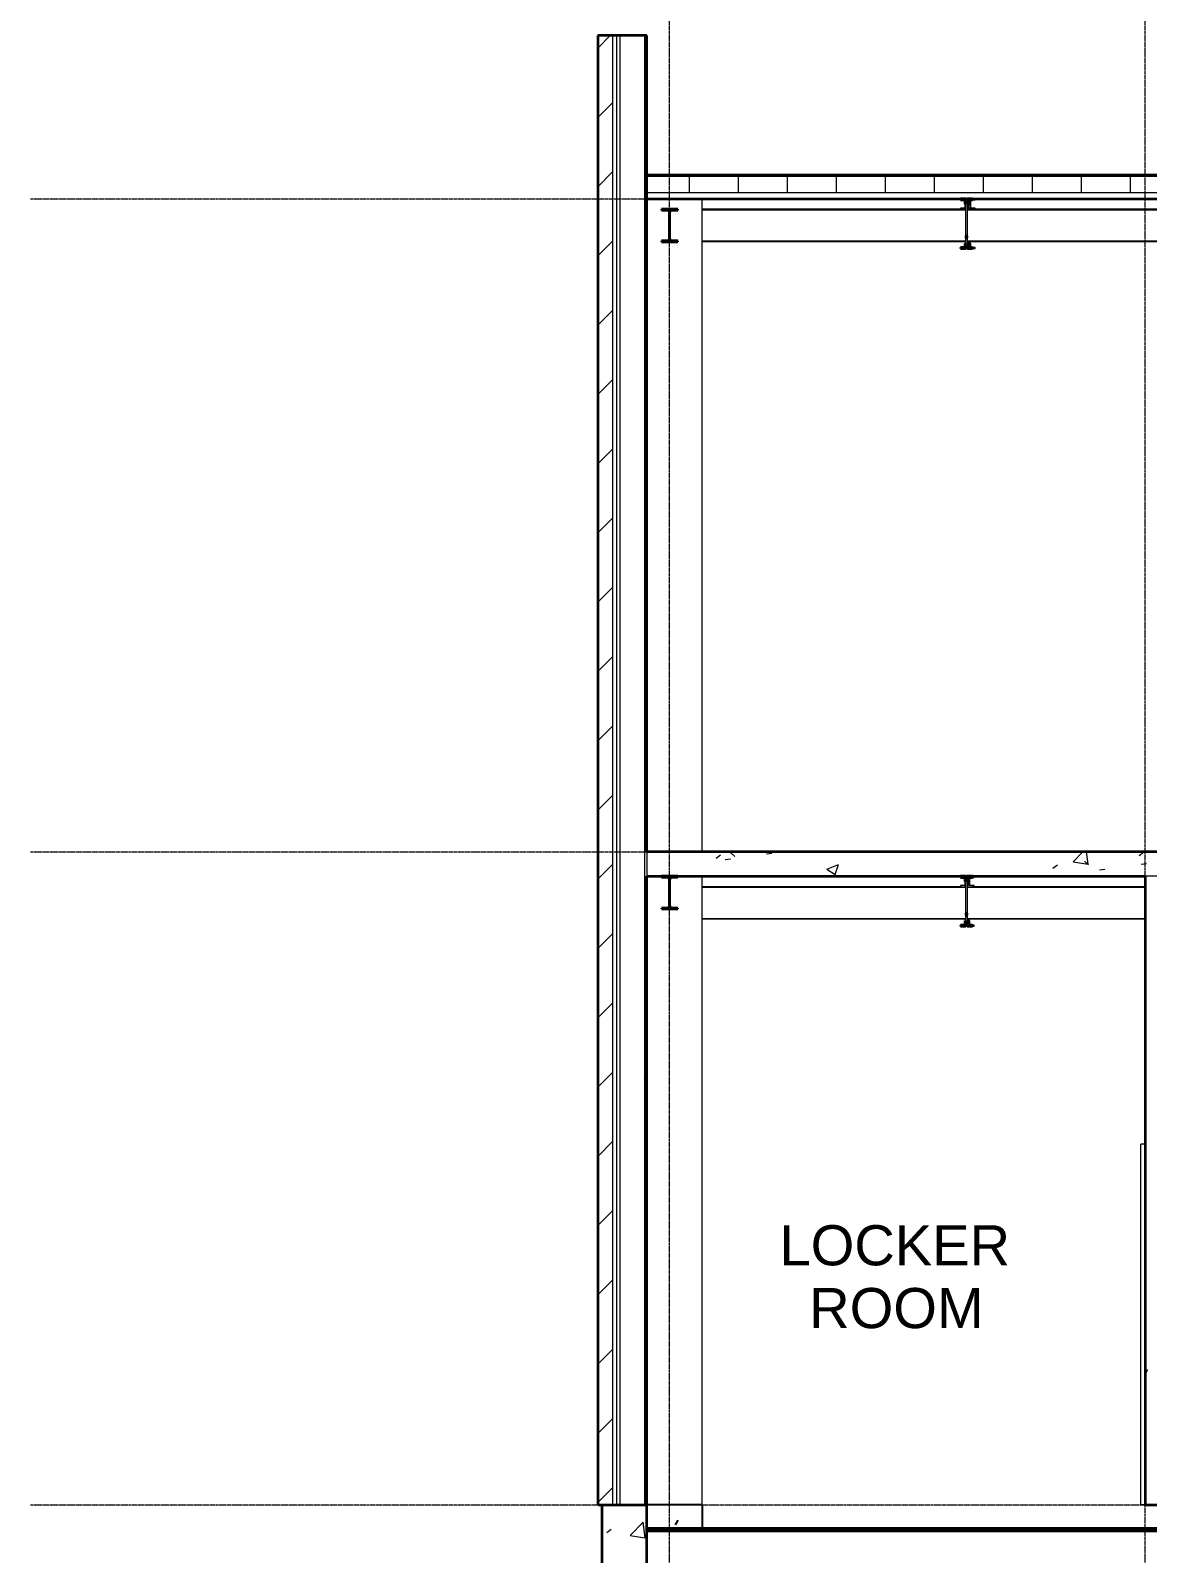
# Model space of a CAD drawing. Header units: millimetres. Extents: x -31954 to 493870, y 99509 to 604061.
# Drawn here: x 380372 to 387215, y 121820 to 131149 of the extents above; entities that cross this region are included whole.
import ezdxf

# ---------------------------------------------------------------- set-up
doc = ezdxf.new("R2010")
doc.units = ezdxf.units.MM
doc.header["$LTSCALE"] = 10
doc.linetypes.add('Center', pattern=[2, 1.25, -0.25, 0.25, -0.25])
for name, color, linetype, lineweight in [('A-ANNOTATIONS', 1, 'Continuous', 9), ('A-COLS', 4, 'Continuous', 9), ('A-DOOR', 1, 'Continuous', 18), ('A-FLOR-LEVL', 6, 'Continuous', 9), ('A-FLOR-OTLN', 6, 'Continuous', 9), ('A-FLOR-PATT', 8, 'Continuous', 35), ('A-HATCH', 9, 'Continuous', 0), ('A-ROOF', 4, 'Continuous', 9), ('A-ROOF-PATT', 8, 'Continuous', 35), ('A-WALL', 2, 'Continuous', 18), ('C-TOPO', 2, 'Continuous', 9), ('S-BEAM-STEEL-SECTION', 4, 'Continuous', 20), ('S-COLUMN-STEEL-SECTION', 4, 'Continuous', 25), ('S-FOUNDATION', 1, 'Continuous', 25), ('S-GRID', 6, 'Center', 9)]:
    doc.layers.add(name, color=color, linetype=linetype, lineweight=lineweight)
doc.styles.get("Standard").update_dxf_attribs({"font": 'arial.ttf', "width": 0.8})

msp = doc.modelspace()

# ---------------------------------------------------------------- hatches: boundary and pattern name
at = {"layer": 'S-BEAM-STEEL-SECTION'}
h = msp.add_hatch(dxfattribs=at)
h.set_pattern_fill('FP_5', color=256, style=0, pattern_type=2)
h.set_pattern_definition([(45, (387709.9411660077, 126842.9731462495), (-247.4873734152916, 247.4873734152916), []), (45, (387709.9411660077, 127217.9731462495), (-247.4873734152916, 247.4873734152916), [])])
h.paths.add_polyline_path([(384236.8228186243, 129854.4731462495), (384336.8228186243, 129854.4731462495), (384336.8228186243, 129859.6731462494), (384300.7728186243, 129859.6731462494), (384292.4289586063, 129863.1292862314), (384288.9728186243, 129871.4731462495), (384288.9728186243, 130037.4731462495), (384292.4289586063, 130045.8170062674), (384300.7728186243, 130049.2731462495), (384336.8228186243, 130049.2731462495), (384336.8228186243, 130054.4731462495), (384236.8228186243, 130054.4731462495), (384236.8228186243, 130049.2731462495), (384272.8728186243, 130049.2731462495), (384281.2166786423, 130045.8170062674), (384284.6728186243, 130037.4731462495), (384284.6728186243, 129871.4731462495), (384281.2166786423, 129863.1292862314), (384272.8728186243, 129859.6731462494), (384236.8228186243, 129859.6731462494)], flags=0)
h = msp.add_hatch(dxfattribs=at)
h.set_pattern_fill('FP_5', color=256, style=0, pattern_type=2)
h.set_pattern_definition([(45, (387709.9411660077, 126906.4731462495), (-247.4873734152916, 247.4873734152916), []), (45, (387709.9411660077, 127281.4731462495), (-247.4873734152916, 247.4873734152916), [])])
h.paths.add_polyline_path([(384336.8228186244, 125767.9731462495), (384336.8228186244, 125773.1731462494), (384300.7728186244, 125773.1731462494), (384292.4289586064, 125776.6292862314), (384288.9728186244, 125784.9731462495), (384288.9728186244, 125950.9731462495), (384292.4289586064, 125959.3170062674), (384300.7728186244, 125962.7731462494), (384336.8228186244, 125962.7731462494), (384336.8228186244, 125967.9731462495), (384236.8228186244, 125967.9731462495), (384236.8228186244, 125962.7731462494), (384272.8728186244, 125962.7731462494), (384281.2166786424, 125959.3170062674), (384284.6728186244, 125950.9731462495), (384284.6728186244, 125784.9731462495), (384281.2166786424, 125776.6292862314), (384272.8728186244, 125773.1731462494), (384236.8228186244, 125773.1731462494), (384236.8228186244, 125767.9731462495)], flags=0)

# ---------------------------------------------------------------- linework, layer by layer
at = {"layer": 'A-COLS'}
for p, q in [((384486.8228186242, 126117.9731462495), (384486.8228186242, 130117.9731462495)), ((384486.8228186242, 122117.9731462495), (384486.8228186242, 125967.9731462495)), ((384486.8228186242, 122117.9731462495), (384146.8228186244, 122117.9731462495))]:
    msp.add_line(p, q, dxfattribs=at)
at = {"layer": 'A-DOOR'}
for p, q in [((387174.5104954747, 122117.9731462495), (387174.5104954747, 124327.9731462495)), ((387199.5104954747, 124327.9731462495), (387174.5104954747, 124327.9731462495)), ((387199.5104954747, 122117.9731462495), (387174.5104954747, 122117.9731462495))]:
    msp.add_line(p, q, dxfattribs=at)
at = {"layer": 'A-FLOR-LEVL', "linetype": 'Center'}
for p, q in [((380371.9449749667, 130117.9731462495), (427657.1800374141, 130117.9731462495)), ((380371.9449749667, 126117.9731462495), (427657.1800374141, 126117.9731462495)), ((380371.9449749667, 122117.9731462495), (427657.1800374141, 122117.9731462495))]:
    msp.add_line(p, q, dxfattribs=at)
at = {"layer": 'A-FLOR-OTLN', "lineweight": 35}
for p, q in [((393456.8228186244, 126117.9731462495), (384146.8228186244, 126117.9731462495)), ((384146.8228186244, 125967.9731462495), (387199.5104954748, 125967.9731462495))]:
    msp.add_line(p, q, dxfattribs=at)
at = {"layer": 'A-FLOR-OTLN'}
msp.add_line((384146.8228186244, 126117.9731462495), (384146.8228186244, 125967.9731462495), dxfattribs=at)
at = {"layer": 'A-FLOR-PATT', "lineweight": 9}
for p, q in [((384572.5141149964, 126079.2408415972), (384599.1136657897, 126099.651394789)), ((384626.7328358422, 126071.5268732839), (384659.9739991543, 126075.9031554567)), ((384662.637348783, 126111.3577258708), (384687.3567833316, 126088.7065373898)), ((384881.078100579, 126105.0120626361), (384914.3192638912, 126109.3883448088)), ((386760.3206131189, 126056.471993145), (386850.6803063223, 126042.4577345426)), ((386760.3211749957, 126056.4719627246), (386819.3316665646, 126117.9731462495)), ((386828.2084401217, 126060.9240269795), (386852.9278746703, 126038.2728384986)), ((386850.6912531522, 126042.4492998361), (386841.9047541709, 126117.9731462495)), ((387163.5803392323, 126094.9957098094), (387190.1798900256, 126115.4062630012)), ((387175.3834171368, 126041.528892072), (387208.624580449, 126045.9051742447)), ((385250.5433400405, 126012.2981870568), (385321.6821685396, 126039.6058248122)), ((385250.5434478758, 126012.2967728782), (385301.0815782988, 125978.2083734826)), ((385301.0744136753, 125978.2287328188), (385321.6755771731, 126039.6245768357)), ((386141.1966180656, 125967.9731462495), (386149.2951511574, 125974.1873692538)), ((386635.8835468546, 126018.8197484289), (386662.4830976479, 126039.2303016207)), ((386921.0381523999, 126008.0437027198), (386954.2793157121, 126012.4199848926))]:
    msp.add_line(p, q, dxfattribs=at)
at = {"layer": 'A-HATCH', "lineweight": 9}
for p, q in [((383846.8228186243, 131040.8721043927), (383923.923860481, 131117.9731462495)), ((383846.8228186243, 130616.6080356808), (383936.8228186243, 130706.6080356808)), ((383846.8228186243, 130192.3439669689), (383936.8228186243, 130282.3439669689)), ((383846.8228186243, 129768.079898257), (383936.8228186243, 129858.079898257)), ((383846.8228186243, 129343.815829545), (383936.8228186243, 129433.815829545)), ((383846.8228186243, 128919.5517608331), (383936.8228186243, 129009.5517608331)), ((383846.8228186243, 128495.2876921212), (383936.8228186243, 128585.2876921212)), ((383846.8228186243, 128071.0236234092), (383936.8228186243, 128161.0236234092)), ((383846.8228186243, 127646.7595546973), (383936.8228186243, 127736.7595546973)), ((384146.8228186243, 127548.0042434453), (384139.1317352727, 127561.3255905755)), ((383846.8228186243, 127222.4954859854), (383936.8228186243, 127312.4954859854)), ((383846.8228186243, 126798.2314172735), (383936.8228186243, 126888.2314172735)), ((383846.8228186243, 126373.9673485615), (383936.8228186243, 126463.9673485615)), ((383846.8228186243, 125949.7032798496), (383936.8228186243, 126039.7032798496)), ((384146.8228186243, 125922.4042434453), (384146.4262870767, 125923.0910562325)), ((383846.8228186243, 125525.4392111377), (383936.8228186243, 125615.4392111377)), ((383846.8228186243, 125101.1751424258), (383936.8228186243, 125191.1751424258)), ((383846.8228186243, 124676.9110737138), (383936.8228186243, 124766.9110737138)), ((384143.2612009298, 124709.3731462495), (384133.8228186244, 124725.7209039436)), ((383846.8228186243, 124252.6470050019), (383936.8228186243, 124342.6470050019)), ((383846.8228186243, 123828.38293629), (383936.8228186243, 123918.38293629)), ((383846.8228186243, 123404.1188675781), (383936.8228186243, 123494.118867578)), ((383846.8228186243, 122979.8547988661), (383936.8228186243, 123069.8547988661)), ((387214.5757003507, 122944.2695432205), (387199.5104954748, 122918.1758429491)), ((383846.8228186243, 122555.5907301542), (383936.8228186243, 122645.5907301542)), ((383846.8228186244, 122131.3266614423), (383936.8228186243, 122221.3266614423)), ((387203.8957352727, 122252.9986293675), (387199.5104954749, 122260.5940875009)), ((383902.6063539679, 121949.0622194149), (383929.2059047612, 121969.4727726067)), ((384046.1574506107, 121929.4962673964), (384125.2924498617, 122011.9713660234)), ((384136.5689901144, 121915.4494058342), (384125.3433671537, 122011.9386020644)), ((384046.1547200053, 121929.4962774981), (384136.5144132088, 121915.4820188957))]:
    msp.add_line(p, q, dxfattribs=at)
at = {"layer": 'A-ROOF', "lineweight": 35}
for p, q in [((422546.8228186243, 130262.9731462495), (384146.8228186244, 130262.9731462495)), ((384146.8228186244, 130117.9731462495), (393456.8228186244, 130117.9731462495))]:
    msp.add_line(p, q, dxfattribs=at)
at = {"layer": 'A-ROOF'}
for p, q in [((384146.8228186244, 130255.9731462495), (422546.8228186243, 130255.9731462495)), ((384146.8228186244, 130155.9731462495), (422546.8228186243, 130155.9731462495))]:
    msp.add_line(p, q, dxfattribs=at)
at = {"layer": 'A-ROOF-PATT', "lineweight": 9}
for p, q in [((384409.9411660077, 130155.9731462495), (384409.9411660077, 130255.9731462495)), ((384709.9411660077, 130155.9731462495), (384709.9411660077, 130255.9731462495)), ((385009.9411660077, 130155.9731462495), (385009.9411660077, 130255.9731462495)), ((385309.9411660077, 130155.9731462495), (385309.9411660077, 130255.9731462495)), ((385609.9411660077, 130155.9731462495), (385609.9411660077, 130255.9731462495)), ((385909.9411660077, 130155.9731462495), (385909.9411660077, 130255.9731462495)), ((386209.9411660077, 130155.9731462495), (386209.9411660077, 130255.9731462495)), ((386509.9411660077, 130155.9731462495), (386509.9411660077, 130255.9731462495)), ((386809.9411660077, 130155.9731462495), (386809.9411660077, 130255.9731462495)), ((387109.9411660077, 130155.9731462495), (387109.9411660077, 130255.9731462495))]:
    msp.add_line(p, q, dxfattribs=at)
at = {"layer": 'A-WALL', "lineweight": 35}
for p, q in [((384146.8228186243, 131117.9731462495), (383846.8228186243, 131117.9731462495)), ((383846.8228186243, 131117.9731462495), (383846.8228186243, 122117.9731462495)), ((384146.8228186243, 126117.9731462495), (384146.8228186243, 131117.9731462495)), ((384146.8228186243, 122117.9731462495), (384146.8228186243, 125967.9731462495)), ((387199.5104954748, 125967.9731462495), (387199.5104954748, 122117.9731462495)), ((383846.8228186243, 122117.9731462495), (384146.8228186243, 122117.9731462495)), ((387199.5104954748, 122117.9731462495), (387323.5104954748, 122117.9731462495))]:
    msp.add_line(p, q, dxfattribs=at)
at = {"layer": 'A-WALL'}
for p, q in [((383936.8228186243, 131117.9731462495), (383936.8228186243, 122117.9731462495)), ((383961.8228186243, 131117.9731462495), (383961.8228186243, 122117.9731462495)), ((383981.8228186243, 131117.9731462495), (383981.8228186243, 122117.9731462495)), ((384133.8228186243, 131117.9731462495), (384133.8228186243, 122117.9731462495)), ((387323.5104954748, 125967.9731462495), (387199.5104954748, 125967.9731462495))]:
    msp.add_line(p, q, dxfattribs=at)
at = {"layer": 'C-TOPO', "lineweight": 70}
msp.add_line((384146.8228186243, 121967.8136190258), (422546.8228186247, 121967.8136190258), dxfattribs=at)
at = {"layer": 'C-TOPO'}
msp.add_line((384146.8228186243, 121967.813616325), (422546.822720207, 121967.813616325), dxfattribs=at)
at = {"layer": 'S-BEAM-STEEL-SECTION', "lineweight": 35}
for p, q in [((386101.3228186243, 130117.9731462495), (386069.3228186243, 130117.9731462495)), ((386069.3228186243, 130117.9731462495), (386069.3228186243, 130111.4731462495)), ((386069.3228186243, 130111.4731462495), (386094.8228186243, 130111.4731462495)), ((386094.8228186243, 130111.4731462495), (386094.8228186243, 130085.9731462495)), ((386094.8228186243, 130085.9731462495), (386101.3228186243, 130085.9731462495)), ((386101.3228186243, 130085.9731462495), (386101.3228186243, 130117.9731462495)), ((386110.8228186243, 130117.9731462495), (386110.8228186243, 130085.9731462495)), ((386142.8228186243, 130117.9731462495), (386110.8228186243, 130117.9731462495)), ((386110.8228186243, 130085.9731462495), (386117.3228186243, 130085.9731462495)), ((386117.3228186243, 130085.9731462495), (386117.3228186243, 130111.4731462495)), ((386117.3228186243, 130111.4731462495), (386142.8228186243, 130111.4731462495)), ((386142.8228186243, 130111.4731462495), (386142.8228186243, 130117.9731462495)), ((384336.8228186243, 130054.4731462495), (384236.8228186243, 130054.4731462495)), ((384236.8228186243, 130054.4731462495), (384236.8228186243, 130049.2731462495)), ((384236.8228186243, 130049.2731462495), (384272.8728186243, 130049.2731462495)), ((384284.6728186243, 130037.4731462495), (384284.6728186243, 129871.4731462495)), ((384288.9728186243, 129871.4731462495), (384288.9728186243, 130037.4731462495)), ((384300.7728186243, 130049.2731462495), (384336.8228186243, 130049.2731462495)), ((384336.8228186243, 130049.2731462495), (384336.8228186243, 130054.4731462495)), ((386110.8228186243, 129892.0177194739), (386101.3228186243, 129892.0177194739)), ((386101.3228186243, 129892.0177194739), (386101.3228186243, 129879.0736228652)), ((386101.3228186243, 129879.0736228652), (386110.8228186243, 129879.0736228652)), ((386110.8228186243, 129879.0736228652), (386110.8228186243, 129892.0177194739)), ((384272.8728186243, 129859.6731462494), (384236.8228186243, 129859.6731462494)), ((384236.8228186243, 129859.6731462494), (384236.8228186243, 129854.4731462495)), ((384236.8228186243, 129854.4731462495), (384336.8228186243, 129854.4731462495)), ((384336.8228186243, 129859.6731462494), (384300.7728186243, 129859.6731462494)), ((384336.8228186243, 129854.4731462495), (384336.8228186243, 129859.6731462494)), ((386094.8228186243, 129819.4731462495), (386069.3228186243, 129819.4731462495)), ((386069.3228186243, 129819.4731462495), (386069.3228186243, 129812.9731462495)), ((386069.3228186243, 129812.9731462495), (386101.3228186243, 129812.9731462495)), ((386101.3228186243, 129844.9731462495), (386094.8228186243, 129844.9731462495)), ((386094.8228186243, 129844.9731462495), (386094.8228186243, 129819.4731462495)), ((386101.3228186243, 129812.9731462495), (386101.3228186243, 129844.9731462495)), ((386117.3228186243, 129844.9731462495), (386110.8228186243, 129844.9731462495)), ((386110.8228186243, 129844.9731462495), (386110.8228186243, 129812.9731462495)), ((386110.8228186243, 129812.9731462495), (386142.8228186243, 129812.9731462495)), ((386117.3228186243, 129819.4731462495), (386117.3228186243, 129844.9731462495)), ((386142.8228186243, 129819.4731462495), (386117.3228186243, 129819.4731462495)), ((386142.8228186243, 129812.9731462495), (386142.8228186243, 129819.4731462495)), ((384336.8228186244, 125967.9731462495), (384236.8228186244, 125967.9731462495)), ((384236.8228186244, 125967.9731462495), (384236.8228186244, 125962.7731462494)), ((384236.8228186244, 125962.7731462494), (384272.8728186244, 125962.7731462494)), ((384284.6728186244, 125950.9731462495), (384284.6728186244, 125784.9731462495)), ((384288.9728186244, 125784.9731462495), (384288.9728186244, 125950.9731462495)), ((384300.7728186244, 125962.7731462494), (384336.8228186244, 125962.7731462494)), ((384336.8228186244, 125962.7731462494), (384336.8228186244, 125967.9731462495)), ((386101.3228186243, 125967.9731462495), (386069.3228186243, 125967.9731462495)), ((386069.3228186243, 125967.9731462495), (386069.3228186243, 125961.4731462495)), ((386069.3228186243, 125961.4731462495), (386094.8228186243, 125961.4731462495)), ((386094.8228186243, 125961.4731462495), (386094.8228186243, 125935.9731462495)), ((386101.3228186243, 125935.9731462495), (386101.3228186243, 125967.9731462495)), ((386110.8228186243, 125967.9731462495), (386110.8228186243, 125935.9731462495)), ((386142.8228186243, 125967.9731462495), (386110.8228186243, 125967.9731462495)), ((386117.3228186243, 125935.9731462495), (386117.3228186243, 125961.4731462495)), ((386117.3228186243, 125961.4731462495), (386142.8228186243, 125961.4731462495)), ((386142.8228186243, 125961.4731462495), (386142.8228186243, 125967.9731462495)), ((386094.8228186243, 125935.9731462495), (386101.3228186243, 125935.9731462495)), ((386110.8228186243, 125935.9731462495), (386117.3228186243, 125935.9731462495)), ((384272.8728186244, 125773.1731462494), (384236.8228186244, 125773.1731462494)), ((384236.8228186244, 125773.1731462494), (384236.8228186244, 125767.9731462495)), ((384236.8228186244, 125767.9731462495), (384336.8228186244, 125767.9731462495)), ((384336.8228186244, 125773.1731462494), (384300.7728186244, 125773.1731462494)), ((384336.8228186244, 125767.9731462495), (384336.8228186244, 125773.1731462494)), ((386101.3228186243, 125694.9731462495), (386094.8228186243, 125694.9731462495)), ((386094.8228186243, 125694.9731462495), (386094.8228186243, 125669.4731462495)), ((386110.8228186243, 125742.0177194739), (386101.3228186243, 125742.0177194739)), ((386101.3228186243, 125742.0177194739), (386101.3228186243, 125729.0736228652)), ((386101.3228186243, 125729.0736228652), (386110.8228186243, 125729.0736228652)), ((386101.3228186243, 125662.9731462495), (386101.3228186243, 125694.9731462495)), ((386110.8228186243, 125729.0736228652), (386110.8228186243, 125742.0177194739)), ((386117.3228186243, 125694.9731462495), (386110.8228186243, 125694.9731462495)), ((386110.8228186243, 125694.9731462495), (386110.8228186243, 125662.9731462495)), ((386117.3228186243, 125669.4731462495), (386117.3228186243, 125694.9731462495)), ((386094.8228186243, 125669.4731462495), (386069.3228186243, 125669.4731462495)), ((386069.3228186243, 125669.4731462495), (386069.3228186243, 125662.9731462495)), ((386069.3228186243, 125662.9731462495), (386101.3228186243, 125662.9731462495)), ((386110.8228186243, 125662.9731462495), (386142.8228186243, 125662.9731462495)), ((386142.8228186243, 125669.4731462495), (386117.3228186243, 125669.4731462495)), ((386142.8228186243, 125662.9731462495), (386142.8228186243, 125669.4731462495))]:
    msp.add_line(p, q, dxfattribs=at)
at = {"layer": 'S-BEAM-STEEL-SECTION'}
for p, q in [((386094.8228186243, 130060.9731462495), (386069.3228186243, 130060.9731462495)), ((386069.3228186243, 130060.9731462495), (386069.3228186243, 130054.4731462495)), ((386094.8228186243, 130085.9731462495), (386094.8228186243, 130060.9731462495)), ((386101.3228186243, 130116.3731462494), (386110.8228186243, 130116.3731462494)), ((386101.3228186243, 129892.0177194739), (386101.3228186243, 130085.9731462495)), ((386110.8228186243, 130085.9731462495), (386110.8228186243, 129892.0177194739)), ((386126.8228186243, 130103.6731462495), (386117.3228186243, 130103.6731462495)), ((386117.3228186243, 130094.1731462495), (386126.8228186243, 130094.1731462495)), ((386126.8228186243, 130090.7231462495), (386117.3228186243, 130090.7231462495)), ((386117.3228186243, 130060.9731462495), (386117.3228186243, 130085.9731462495)), ((386117.3228186243, 130081.2231462495), (386126.8228186243, 130081.2231462495)), ((386142.8228186243, 130060.9731462495), (386117.3228186243, 130060.9731462495)), ((386126.8228186243, 130111.4731462495), (386126.8228186243, 130085.9731462495)), ((386126.8228186243, 130090.7231462495), (386126.8228186243, 130081.2231462495)), ((386126.8228186243, 130085.9731462495), (386133.3228186243, 130085.9731462495)), ((386133.3228186243, 130085.9731462495), (386126.8228186243, 130085.9731462495)), ((386126.8228186243, 130085.9731462495), (386126.8228186243, 130060.9731462495)), ((386133.3228186243, 130085.9731462495), (386133.3228186243, 130111.4731462495)), ((386133.3228186243, 130060.9731462495), (386133.3228186243, 130085.9731462495)), ((386142.8228186243, 130111.4731462495), (386158.8228186243, 130111.4731462495)), ((386142.8228186243, 130054.4731462495), (386142.8228186243, 130060.9731462495)), ((386158.8228186243, 130060.9731462495), (386142.8228186243, 130060.9731462495)), ((386158.8228186243, 130111.4731462495), (386158.8228186243, 130117.9731462495)), ((386158.8228186243, 130054.4731462495), (386158.8228186243, 130060.9731462495)), ((386069.3228186243, 130054.4731462495), (384486.8228186243, 130054.4731462495)), ((386101.3228186243, 130049.2731462495), (384486.8228186243, 130049.2731462495)), ((386069.3228186243, 130054.4731462495), (386101.3228186243, 130054.4731462495)), ((386110.8228186243, 130054.4731462495), (386142.8228186243, 130054.4731462495)), ((387925.3228186243, 130049.2731462495), (386110.8228186243, 130049.2731462495)), ((387893.3228186243, 130054.4731462495), (386142.8228186243, 130054.4731462495)), ((386101.3228186243, 129844.9731462495), (386101.3228186243, 129879.0736228652)), ((386110.8228186243, 129879.0736228652), (386110.8228186243, 129844.9731462495)), ((384486.8228186243, 129859.6731462494), (386101.3228186243, 129859.6731462494)), ((386101.3228186243, 129854.4731462495), (384486.8228186243, 129854.4731462495)), ((386110.8228186243, 129814.5731462495), (386101.3228186243, 129814.5731462495)), ((386101.3228186243, 129812.9731462495), (386110.8228186243, 129812.9731462495)), ((386110.8228186243, 129859.6731462494), (387925.3228186243, 129859.6731462494)), ((387925.3228186243, 129854.4731462495), (386110.8228186243, 129854.4731462495)), ((386117.3228186243, 129854.4731462495), (386117.3228186243, 129844.9731462495)), ((386126.8228186243, 129854.4731462495), (386126.8228186243, 129844.9731462495)), ((386133.3228186243, 129844.9731462495), (386126.8228186243, 129844.9731462495)), ((386126.8228186243, 129844.9731462495), (386126.8228186243, 129819.4731462495)), ((386133.3228186243, 129819.4731462495), (386133.3228186243, 129844.9731462495)), ((386158.8228186243, 129819.4731462495), (386142.8228186243, 129819.4731462495)), ((386142.8228186243, 129812.9731462495), (386158.8228186243, 129812.9731462495)), ((386158.8228186243, 129812.9731462495), (386158.8228186243, 129819.4731462495)), ((386101.3228186243, 125966.3731462494), (386110.8228186243, 125966.3731462494)), ((386120.3228186243, 125953.6731462495), (386117.3228186243, 125953.6731462495)), ((386120.3228186243, 125961.4731462495), (386120.3228186243, 125935.9731462495)), ((386126.8228186243, 125935.9731462495), (386126.8228186243, 125961.4731462495)), ((386142.8228186243, 125961.4731462495), (386152.3228186243, 125961.4731462495)), ((386152.3228186243, 125961.4731462495), (386152.3228186243, 125967.9731462495)), ((386069.3228186243, 125904.4731462495), (384486.8228186243, 125904.4731462495)), ((386101.3228186243, 125899.2731462494), (384486.8228186243, 125899.2731462494)), ((386094.8228186243, 125910.9731462495), (386069.3228186243, 125910.9731462495)), ((386069.3228186243, 125910.9731462495), (386069.3228186243, 125904.4731462495)), ((386069.3228186243, 125904.4731462495), (386101.3228186243, 125904.4731462495)), ((386094.8228186243, 125935.9731462495), (386094.8228186243, 125910.9731462495)), ((386101.3228186243, 125742.0177194739), (386101.3228186243, 125935.9731462495)), ((386110.8228186243, 125935.9731462495), (386110.8228186243, 125742.0177194739)), ((386110.8228186243, 125904.4731462495), (386142.8228186243, 125904.4731462495)), ((387199.5104954747, 125899.2731462494), (386110.8228186243, 125899.2731462494)), ((386117.3228186243, 125944.1731462495), (386120.3228186243, 125944.1731462495)), ((386120.3228186243, 125940.7231462495), (386117.3228186243, 125940.7231462495)), ((386117.3228186243, 125910.9731462495), (386117.3228186243, 125935.9731462495)), ((386117.3228186243, 125931.2231462495), (386120.3228186243, 125931.2231462495)), ((386142.8228186243, 125910.9731462495), (386117.3228186243, 125910.9731462495)), ((386120.3228186243, 125940.7231462495), (386120.3228186243, 125931.2231462495)), ((386120.3228186243, 125935.9731462495), (386126.8228186243, 125935.9731462495)), ((386126.8228186243, 125935.9731462495), (386120.3228186243, 125935.9731462495)), ((386120.3228186243, 125935.9731462495), (386120.3228186243, 125910.9731462495)), ((386126.8228186243, 125910.9731462495), (386126.8228186243, 125935.9731462495)), ((386152.3228186243, 125910.9731462495), (386142.8228186243, 125910.9731462495)), ((386142.8228186243, 125904.4731462495), (386142.8228186243, 125910.9731462495)), ((387199.5104954747, 125904.4731462495), (386142.8228186243, 125904.4731462495)), ((386152.3228186243, 125904.4731462495), (386152.3228186243, 125910.9731462495)), ((384486.8228186243, 125709.6731462494), (386101.3228186243, 125709.6731462494)), ((386101.3228186243, 125704.4731462495), (384486.8228186243, 125704.4731462495)), ((386101.3228186243, 125694.9731462495), (386101.3228186243, 125729.0736228652)), ((386110.8228186243, 125729.0736228652), (386110.8228186243, 125694.9731462495)), ((386110.8228186243, 125709.6731462494), (387199.5104954747, 125709.6731462494)), ((387199.5104954747, 125704.4731462495), (386110.8228186243, 125704.4731462495)), ((386120.3228186243, 125704.4731462495), (386120.3228186243, 125694.9731462495)), ((386126.8228186243, 125694.9731462495), (386120.3228186243, 125694.9731462495)), ((386120.3228186243, 125694.9731462495), (386120.3228186243, 125669.4731462495)), ((386126.8228186243, 125669.4731462495), (386126.8228186243, 125694.9731462495)), ((386110.8228186243, 125664.5731462494), (386101.3228186243, 125664.5731462494)), ((386101.3228186243, 125662.9731462495), (386110.8228186243, 125662.9731462495)), ((386152.3228186243, 125669.4731462495), (386142.8228186243, 125669.4731462495)), ((386142.8228186243, 125662.9731462495), (386152.3228186243, 125662.9731462495)), ((386152.3228186243, 125662.9731462495), (386152.3228186243, 125669.4731462495))]:
    msp.add_line(p, q, dxfattribs=at)
at = {"layer": 'S-BEAM-STEEL-SECTION', "lineweight": 35}
for centre, start, end in [((384272.8728186243, 130037.4731462495), 0, 90), ((384300.7728186243, 130037.4731462495), 90, 180), ((384272.8728186243, 129871.4731462495), 270, 0), ((384300.7728186243, 129871.4731462495), 180, 270), ((384272.8728186244, 125950.9731462495), 0, 90), ((384300.7728186244, 125950.9731462495), 90, 180), ((384272.8728186244, 125784.9731462495), 270, 0), ((384300.7728186244, 125784.9731462495), 180, 270)]:
    msp.add_arc(centre, 11.79999999999927, start, end, dxfattribs=at)
at = {"layer": 'S-COLUMN-STEEL-SECTION'}
for p, q in [((384486.8228186244, 122117.9731462495), (384146.8228186244, 122117.9731462495)), ((384486.8228186244, 122117.9731462495), (384486.8228186244, 121967.8136190258)), ((384337.2120798607, 122024.5295606815), (384320.4480798607, 121995.4934609434))]:
    msp.add_line(p, q, dxfattribs=at)
at = {"layer": 'S-FOUNDATION', "lineweight": 35}
for p, q in [((383871.8228186243, 122117.9731462495), (383871.8228186243, 119817.9731462494)), ((384146.8228186243, 119817.9731462494), (384146.8228186243, 122117.9731462495))]:
    msp.add_line(p, q, dxfattribs=at)
at = {"layer": 'S-GRID'}
for p, q in [((384286.822818625, 118567.9731462494), (384286.822818625, 136367.9731462495)), ((387200.0430647318, 118567.9731462494), (387200.0430647318, 136367.9731462495))]:
    msp.add_line(p, q, dxfattribs=at)

# ---------------------------------------------------------------- texts
at = {"layer": 'A-ANNOTATIONS'}
for s, p in [('LOCKER', (384960.6381901542, 123584.9072492935)), ('ROOM', (385142.5347568435, 123200.2918646781))]:
    msp.add_text(s, height=245.8832335329339, dxfattribs=at).set_placement(p)

doc.saveas('drawing.dxf')
